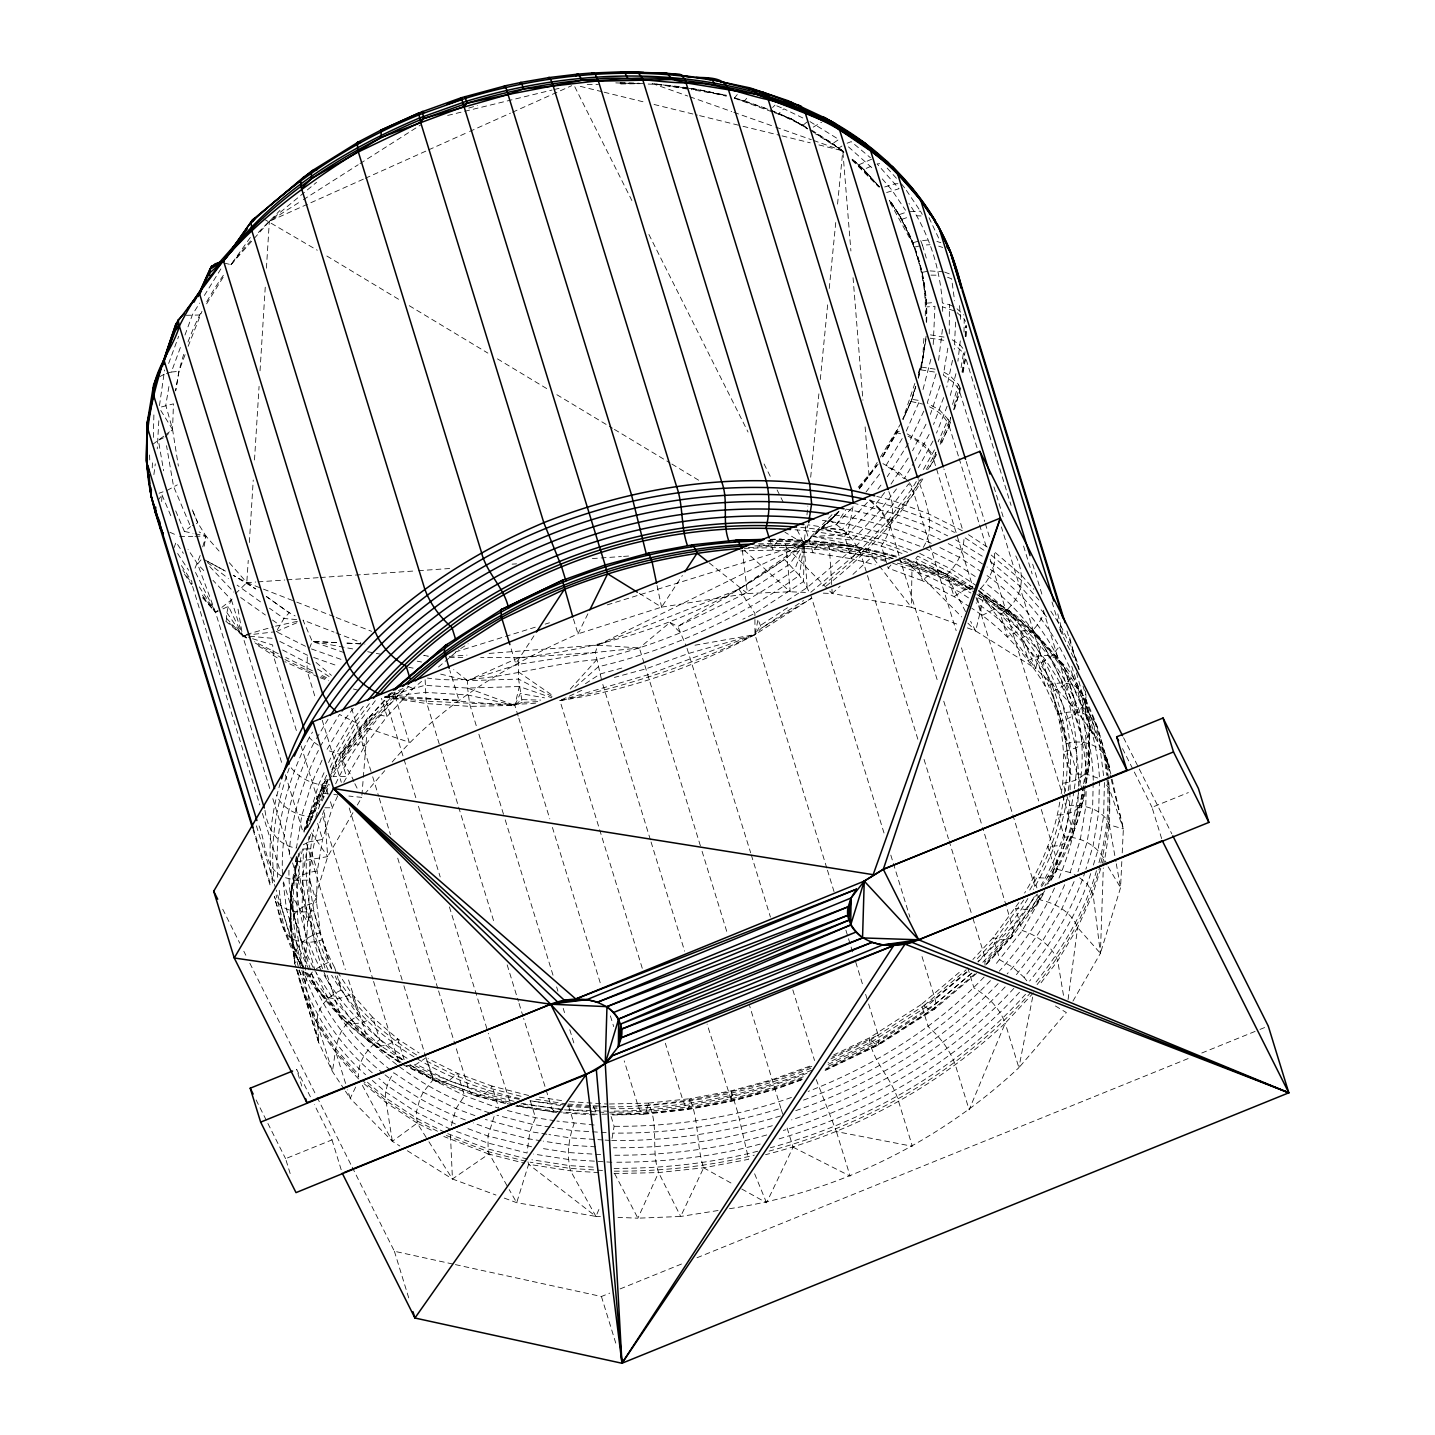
<?xml version="1.0" encoding="UTF-8"?>
<svg xmlns="http://www.w3.org/2000/svg" width="1435" height="1435" viewBox="0 0 1435 1435"><rect width="100%" height="100%" fill="white"/><g stroke="black" fill="none" stroke-linecap="round" stroke-linejoin="round"><path stroke-width="0.75" stroke-dasharray="5 3.75" d="M537.712 701.643L522.143 702.379L518.591 679.096L518.699 657.696C636.907 645.355 755.85 598.431 838.937 511.416M950.58 417.441L949.27 426.41L958.49 456.384M926.4 322.229C928.23 279.09 914.884 235.34 889.61 200.344M935.763 452.312L933.916 460.42L972.787 586.771M805.878 526.035L804.138 543.811L803.582 581.534L809.86 593.103L859.493 551.04L888.175 520.17L911.925 488.779L920.57 474.465M965.522 611.615L947.405 576.511L944.732 573.534L907.691 559.847L911.996 566.915L911.386 607.274L959.082 624.853M926.633 321.996C928.481 278.874 914.83 235.34 889.61 200.398M942.436 329.297L938.257 363.055M942.705 311.395C941.826 273.35 930.293 235.161 909.019 203.501M949.235 333.978L949.396 304.686L942.544 303.018M955.584 322.104L954.275 349.261M960.284 340.884L957.916 361.207M960.625 319.323L959.244 302.085M964.015 332.113L964.212 319.108L955.746 311.413L942.777 306.929M965.253 336.561L965.414 325.709M153.366 437.424L153.922 413.208M158.819 420.742L157.258 448.832M282.408 874.256C280.722 828.3 293.386 783.008 314.193 742.308L309.207 737.572L312.489 732.083M288.937 870.202C288.507 905.413 298.821 940.086 315.036 971.154M289.278 854.865C290.749 818.416 302.301 782.972 318.391 750.451M337.602 796.03L332.292 807.761L322.552 839.421L317.279 871.063C307.054 872.121 295.484 876.48 291.484 886.794L289.924 925.342L294.821 963.244L289.924 925.342L290.695 891.44L296.453 856.91M301.224 968.266C285.798 930.992 289.081 889.574 300.256 851.637M296.238 856.659C293.296 896.301 302.982 936.158 321.584 971.136M331.521 968.069L320.418 932.786L316.561 902.31L317.279 871.063L310.444 848.82L307.018 848.982C303.431 890.346 311.7 932.391 331.521 968.93L334.714 967.692C312.202 925.898 304.059 876.426 313.601 829.825M966.078 336.364L966.311 325.763M1070.062 792.012C1069.577 823.887 1061.183 855.583 1047.676 884.355M1070.115 789.788C1070.223 715.617 1037.846 639.31 977.271 594.485M1078.349 788.371C1078.403 819.134 1070.958 849.789 1059.012 878.023M1078.385 786.236C1080.824 712.352 1037.684 641.84 976.105 602.879M1086.116 791.474L1085.775 806.631L1080.286 839.565L1070.151 872.498L1076.734 875.745M1086.313 782.792C1087.013 707.419 1041.702 636.656 978.311 597.893M1071.784 666.27L1089.56 724.101L1088.788 758.057L1084.501 783.851M1093.201 782.47L1092.609 808.874L1087.048 842.291L1078.026 871.565M1093.255 780.263C1091.963 703.383 1044.429 632.638 979.208 594.09M1099.425 780.855L1098.708 812.049L1093.075 845.897L1085.9 869.179M1103.371 865.771C1115.372 807.905 1111.695 745.734 1082.062 693.374C1074.994 680.531 1057.218 681.374 1045.469 686.54C1027.191 655.382 1002.24 627.902 971.818 608.279M1072.949 1001.11L1100.412 953.342L1103.3 867.96M152.236 467.864L152.594 459.2M344.274 1089.38L332.364 1071.389L318.714 1042.563L304.74 980.966L305.171 972.284M305.26 970.114L307.556 922.292L296.417 857.108M965.737 336.615L966.257 325.799M1121.811 861.592L1120.556 887.673L1100.412 953.342L1077.649 927.62C1071.784 912.445 1055.873 903.332 1040.608 900.014L1039.37 895.96M1122.224 852.892L1123.354 828.982L1111.318 775.887M161.653 501.55L162.029 494.967L158.245 500.08M918.221 377.835L922.579 360.275L923.907 337.996M925.234 315.718C926.813 275.107 912.857 233.69 889.574 200.416M825.609 1070.313L878.812 1044.877L934.526 1009.11L935.997 1003.531L934.956 998.599L921.109 953.611M246.21 638.001L226.802 620.889C225.69 612.404 228.703 603.812 233.403 596.817M235.394 593.767L246.784 582.7L248.255 560.35M249.349 542.502L253.242 480.061M254.497 459.989L259.071 386.374M260.04 370.768L265.457 283.789M266.426 268.184L269.349 221.349L316.525 182.335M425.137 679.777L426.159 701.177L439.989 746.433M852.982 506.627L849.735 524.582L844.695 536.511L851.547 558.753L875.278 564.834M297.745 971.136L303.377 992.769L317.261 1023.012L335.772 1051.245L358.696 1077.147C357.082 1061.864 367.629 1047.98 379.701 1039.765L372.849 1017.523L351.754 993.684L337.153 971.405M361.925 795.169L363.163 779.528M363.342 777.286L367.252 728.155L366.786 719.975L391.898 691.76M962.024 372.06L965.02 351.754M806.972 514.932L807.851 506.053M810.685 477.191L818.99 392.813M820.3 379.504L827.726 304.005M829.251 288.453L835.816 221.851M837.556 204.093L842.811 150.801L814.075 132.163M353.853 781.716C350.893 771.295 336.848 759.815 344.597 748.424L368.472 716.944L375.45 714.128L387.055 716.495L413.083 688.549L421.549 681.374M605.104 1140.09L611.687 1140.502L614.108 1126.296L609.749 1112.143M153.886 474.59L155.285 463.846M1068.088 999.495L1077.649 927.62L1093.004 893.61L1101.721 865.269M307.287 656.961L307.054 670.647L315.628 698.791M985.056 965.307L984.661 956.445L972.804 917.898M918.615 374.661L922.579 360.275L925.701 339.144M296.112 967.28C288.381 950.921 305.529 935.799 320.418 932.786L313.583 910.525C299.556 914.095 280.291 911.566 274.282 896.498C281.744 920.499 287 948.212 303.969 967.477L290.211 937.503L281.188 905.916L278.982 888.408M831.959 514.699L804.138 543.811L799.367 575.417L803.582 581.534L754.9 613.355L742.81 619.238M921.396 367.091L926.31 334.929M918.328 378.266L921.521 367.091L926.149 338.194M930.849 359.252L922.759 390.553M933.216 344.508L934.956 306.265L926.866 306.929M977.002 447.666L958.993 389.692L954.239 382.894L943.315 375.091L947.835 348.203M952.499 360.293L946.795 387.091M955.925 373.674L949.737 397.728M961.091 367.629L963.441 353.01L954.975 344.848M280.345 782.882C270.498 815.152 267.358 849.861 272.614 883.26M291.484 886.794L290.641 930.131M298.408 854.776C290.408 892.48 290.964 932.445 303.144 969.199M302.57 848.964C294.462 886.884 294.588 927.082 306.911 964.069M307.018 827.439L308.794 816.694L318.731 784.461L325.027 770.523M302.839 874.937L309.153 836.21M960.589 387.701L954.257 410.213M963.082 372.652L965.594 357.602L1011.047 505.371M1059.765 802.147C1054.456 834.363 1041.738 865.323 1024.608 893.036M1061.165 793.716C1066.94 759.743 1062.492 724.585 1051.407 692.118L1063.801 685.751L1073.147 676.082C1056.16 632.1 1025.487 593.982 986.993 566.951M1064.142 795.528C1059.425 829.251 1046.868 861.825 1029.236 890.884M1064.483 793.394C1077.757 717.087 1041.451 637.804 979.836 592.368M1066.761 799.259C1061.864 831.08 1049.756 861.753 1033.343 889.359M1068.178 790.667C1080.734 713.428 1043.119 634.055 980.715 588.493L978.168 590.933M1073.9 790.972C1069.541 824.246 1057.631 856.372 1041.075 885.449M1074.277 788.784C1087.048 710.217 1048.77 629.499 985.307 583.148C991.8 574.126 996.661 562.663 993.899 551.417L1020.949 574.682L1033.846 589.265M1078.385 793.663C1073.559 826.237 1061.308 857.628 1044.806 885.987M1079.766 785.34C1092.681 704.262 1052.214 620.781 985.558 574.556M1083.317 785.824L1079.802 806.9L1069.398 840.659L1060.16 845.592L1047.891 846.471L1054.743 868.713L1070.151 872.498M1083.658 783.707C1089.649 747.707 1084.896 710.486 1073.147 676.082M1084.142 786.003C1076.77 821.914 1061.487 855.977 1041.613 886.704M1085.38 785.788C1080.214 820.3 1067.102 853.574 1049.146 883.404M1085.739 783.654L1089.47 763.581L1089.56 724.101M1084.824 791.456C1085.864 806.524 1071.371 815.69 1057.649 814.811L1064.501 837.053C1082.959 836.623 1100.519 847.565 1106.995 864.892M1086.259 782.882L1089.47 763.581L1088.788 758.057L1043.335 610.306M159.464 405.621L164.577 369.979M168.917 386.553L165.778 405.226L172.559 429.46L178.388 466.106M185.079 354.66L178.927 371.342L175.644 390.858L178.998 371.342A385.244 277.116 -17.1 0 1 184.326 352.49M204.183 546.269L205.905 536.098L197.743 522.77L191.913 508.977L197.743 522.77L192.362 525.658M986.204 964.625L1011.029 937.97L1013.81 931.172L982.634 827.547M1032.644 997.092L1018.886 1067.694C939.297 1142.188 837 1192.718 729.106 1208.754M962.634 372.149L965.163 359.683M826.775 868.014L754.971 634.593L758.021 619.669M1110.833 773.77C1098.905 731.079 1067.138 698.289 1035.765 668.638L1041.487 641.427C1027.281 618.629 999.872 606.126 978.778 590.556L981.63 593.642L1012.428 613.929L1039.442 637.158M1086.062 696.657C1084.537 709.948 1071.802 718.325 1059.783 721.446L1066.618 743.689C1084.573 737.985 1107.246 746.989 1109.399 767.402L1096.824 725.841C1091.228 710.863 1071.317 709.751 1058.259 714.361L1045.469 686.54L1038.635 664.279L1050.581 656.925L1059.532 646.414M305.637 972.464C314.498 994.186 330.283 1005.738 351.754 993.684L358.606 1015.926C334.875 1026.007 336.256 1050.653 332.364 1071.389L317.799 1025.379C314.122 1009.576 328.256 995.8 341.566 989.935L337.207 975.782M943.979 372.185L950.024 375.755L958.419 384.347L952.553 404.401M958.419 384.347L959.674 386.715L953.163 408.903M1041.29 809.483L1057.111 860.874C1060.357 869.825 1051.963 876.265 1048.59 883.601M518.161 716.083L514.86 705.374L519.291 686.522L551.793 697.769M978.526 591.041L1009.415 610.754L1012.428 613.929L1035.765 668.638L975.674 630.969L983.567 597.821L981.63 593.642M915.781 386.697L911.942 399.325L903.063 419.307L911.117 401.513L915.225 386.984M200.182 555.453L194.299 570.018M202.73 546.861L205.905 536.098L199.088 531.883M914.848 383.414L902.884 419.199L911.835 399.325L915.656 386.428M940.158 385.477L930.382 414.41M943.62 397.603L933.575 424.455M947.154 406.213L936.535 433.065M352.956 812.676L327.7 856.605L307.556 922.292L290.875 893.844L298.462 853.394M289.206 768.138C276.471 804.389 269.17 843.493 274.426 881.861M303.736 831.278L307.682 818.47L325.01 781.088L307.682 818.47L303.879 832.856M305.332 829.376L309.888 814.56L316.83 809.842M305.942 829.125L322.552 791.08L328.077 781.86M309.709 823.887L313.565 811.349L327.61 780.245M315.7 817.161L328.113 779.635M303.269 844.784L308.328 842.022L311.503 831.726M324.22 809.806C301.691 869.054 303.233 937.862 334.301 993.827C368.042 1053.577 428.455 1093.613 492.851 1113.973M950.508 422.356L940.23 446.411M1085.255 871.296C1072.465 910.418 1049.792 945.539 1024.07 977.378L1028.339 982.76M1090.726 873.592C1078.241 913.18 1055.586 948.858 1029.666 981.002M1093.362 865.036L1097.972 850.094L1103.641 815.941L1104.412 782.218L1109.219 788.568L1123.354 828.982L1109.327 824.802C1103.389 809.609 1084.681 804.407 1069.757 805.412L1066.026 793.268M1096.466 870.722C1084.555 912.678 1061.362 950.616 1034.151 984.374M1098.959 862.632C1106.654 835.152 1109.829 805.932 1106.833 777.501M1100.232 865C1088.519 909.234 1065.38 949.755 1036.662 985.128M1100.86 862.973C1108.017 835.296 1111.408 806.022 1107.82 777.537M1102.349 863.242L1103.605 859.206M601.373 679.15L595.381 652.441L597.749 645.104L804.138 543.811L838.865 511.344L830.237 520.726C843.87 528.798 855.924 540.923 861.466 555.991L918.131 740.155M918.364 372.903L922.579 360.275M940.266 442.231L950.688 417.746M953.522 409.836L959.871 391.988L959.674 386.715M797.125 529.838L804.138 543.811L794.775 569.677C735.222 611.776 667.921 643.006 596.817 659.616C540.152 664.118 484.635 686.181 427.469 678.073M168.648 363.45L178.675 336.238M166.442 373.441L171.357 372.024L181.187 345.315M184.971 335.055L192.523 314.498L199.626 303.09M188.146 346.301L201.976 311.287M173.958 547.901L176.075 542.215L183.357 553.336M920.875 369.853L936.553 372.365L927.261 403.02L939.781 410.213L948.033 419.307L938.131 441.819M990.598 561.623L1021.003 587.041L1043.711 612.727C1040.231 623.812 1031.693 632.799 1021.594 638.288L1028.447 660.548C1056.591 643.902 1070.169 671.149 1082.062 693.374L1109.399 767.402M309.458 648.243L312.256 641.391L303 620.117L333.978 632.082M1033.469 992.805L1005.2 1023.191L969.145 1109.811L955.477 1065.326C950.149 1050.33 940.176 1037.11 928.23 1026.707L921.378 1004.446L962.042 969.988M504.277 1198.099L516.708 1202.691L595.956 1216.432L599.399 1208.27M494.106 1116.502L488.008 1136.054L488.133 1151.641L508.116 1187.732M906.22 431.11L919.727 400.598L911.942 399.325M923.817 411.092L909.413 441.693M925.988 424.204L912.606 450.751M929.145 434.374L914.938 460.868M932.947 441.083L918.382 467.684M934.526 449.873L921.683 472.581M923.243 547.435C936.499 525.874 925.736 501.066 918.203 479.667M309.207 737.572C287.036 781.214 273.403 830.452 277.888 879.655M322.05 760.191L311.987 782.47L301.888 815.259L296.435 848.031C277.296 845.735 267.018 827.869 264.955 810.147M328.615 762.559L333.117 752.604L351.772 721.5L365.136 703.885M326.624 775.259L322.175 785.124L312.328 817.053C298.085 815.815 282.175 809.161 276.596 795.026M330.194 767.366L336.436 753.536L354.929 722.738L370.804 701.769M331.628 771.815L339.575 754.218L357.907 723.67L376.275 699.437M328.615 784.12L323.09 793.34L307.736 827.349L307 822.757L322.319 788.802L327.844 779.6M322.14 800.945L329.494 784.658M335.664 783.815C352.436 748.37 376.957 717.052 404.383 689.213M343.772 782.326L364.759 745.931L387.055 716.495L381.459 698.289M936.624 454.411L928.373 469.64M1043.263 894.131L1022.294 930.544L994.204 966.185M1054.51 888.014C1041.021 918.543 1021.63 946.436 999.316 971.154M1064.626 884.713C1050.904 917.485 1030.689 947.405 1007.155 973.917M1074.097 881.574L1061.81 908.803L1042.456 941.055L1015.837 975.423M609.427 1103.999L648.243 1103.12C659.472 1124.986 650.701 1149.794 658.593 1172.574L637.893 1218.189L618.037 1217.364M415.827 797.716L384.867 697.069L426.805 703.598L470.303 706.379L514.86 705.374L520.277 693.5L544.511 697.841M612.709 1114.995L643.293 1114.313L646.27 1111.39L648.243 1103.12L689.697 1098.726C699.419 1120.663 696.101 1145.238 703.652 1167.803L680.674 1216.467L637.893 1218.189L613.373 1171.157C660.782 1171.462 708.244 1166.494 754.29 1155.139M741.769 1189.005L766.541 1202.799L793.107 1147.175L786.398 1125.722M355.647 1087.084L350.23 1098.385L392.347 1141.327L399.863 1146.027M587.884 613.839L578 633.857C508.851 664.333 441.245 704.029 391.952 762.326M305.547 646.288L276.238 631.633L283.969 618.503L289.224 612.763L295.126 615.92M926.292 469.406L935.997 452.348M940.086 444.366L949.27 426.41C945.898 416.796 937.037 410.195 928.068 406.105M882.668 456.796L897.844 431.2L903.44 432.652M882.543 456.438L898.902 427.164M357.351 805.035L361.746 797.394L348.866 796.048M882.525 456.814L897.718 431.182M642.27 968.284L559.919 700.585C628.333 690.45 694.092 667.185 754.971 634.593L760.478 625.391L789.752 606.252M902.202 438.554L885.736 465.98L892.642 469.622L904.193 478.698L913.826 462.734M908.283 443.612L887.296 476.707M908.229 458.088L891.027 484.043M822.524 585.91L860.623 553.623L888.893 523.255L913.126 491.272L920.66 478.824M316.489 738.469L327.987 719.312M320.148 746.577L339.431 714.433L357.907 723.67L364.759 745.931C347.144 738.29 337.53 756.424 331.718 770.057M326.229 779.205L322.929 784.694L323.413 797.699M329.637 776.389L347.844 746.039L371.414 714.935M329.189 780.012L342.463 757.895L375.45 714.128M333.046 776.748L352.239 744.747M922.849 478.859C898.113 521.138 863.386 556.78 825.017 586.897M1018.886 902.579L993.146 937.719L972.912 959.459M1023.801 899.942L995.854 938.705L975.441 960.643M1027.855 898.507L1021.272 909.485L998.563 939.441L977.97 961.576M1034.366 896.606L1026.563 909.629L1003.46 940.104L982.509 962.634M1039.137 895.44L1031.209 908.678L1007.729 939.638L986.455 962.508M1041.308 893.754L1013.81 931.172L985.594 961.486M1046.832 884.552L1057.864 866.148M1063.478 995.316L1057.721 960.822C1051.963 945.683 1037.236 935.441 1022.294 930.544L1015.442 908.301L1026.563 909.629L1031.209 908.678L1034.796 906.579L1042.85 893.18M1044.77 890.722L1034.796 906.579M1077.649 927.62L1057.721 960.822L1038.868 985.701M858.991 487.703L869.054 475.882L879.332 458.949M880.48 457.065L901.036 423.181M204.362 295.466L222.12 266.928M206.622 303.825L224.021 275.861M929.145 542.878L913.987 493.622L908.678 483.792L884.606 515.56L856.516 545.731L813.179 536.475L838.865 511.344L821.86 528.672L836.39 524.564L845.789 509.622M533.963 635.831L515.757 663.688L510.519 646.719M573.444 619.041L578 633.857L661.571 607.149L682.378 575.507M898.974 555.578L889.359 522.699L913.987 493.622L913.898 490.142L921.396 479.003M927.656 469.711L933.916 460.42C929.719 448.922 919.01 440.958 908.086 436.312M1069.398 840.659C1076.627 826.183 1082.672 808.497 1083.066 792.461L1001.379 526.914M312.328 972.033L306.139 979.657L303.18 990.24L317.045 1020.428L335.539 1048.626L358.427 1074.492M787.133 600.655L807.152 587.579L856.516 545.731L804.138 543.811L789.681 564.17L743.204 594.538L677.822 626.413L669.93 622.485L639.346 648.01L595.381 652.441L518.699 657.696L480.671 657.517M224.488 263.107L230.963 264.668L251.053 236.47M858.238 487.2L876.713 465.693M859.332 488.743L876.606 465.819M859.152 488.994L878.668 463.361M866.023 492.044L883.117 469.442M877.915 489.102L881.933 483.792M884.606 492.528L875.153 504.941L847.672 534.466L813.179 536.475L852.516 540.062L880.337 510.178L897.7 487.29M353.297 708.28L345.602 718.433L326.606 750.057L339.575 754.218L346.427 776.461L333.171 776.514M342.714 751.743L366.786 719.975L392.795 691.975M342.212 755.671L366.409 723.742L395.002 693.123M343.001 760.137L367.252 728.155L395.54 697.787L408.796 686.54M200.99 559.865L197.617 564.045L215.519 612.332L270.21 790.075M768.012 109.293L734.523 97.993L737.285 94.549M970.042 607.113L954.06 596.601L922.526 580.816L915.673 558.556L917.7 556.134L949.522 572.063L972.804 587.399M944.732 573.534C936.912 568.296 927.799 574.951 922.526 580.816L888.211 568.152L891.099 564.78M980.715 588.493L985.307 583.148M734.576 97.903L744.55 100.863L748.819 95.876M364.633 794.057L384.759 770.667M230.963 264.668L269.349 221.349L301.476 200.882M570.251 689.123L596.817 659.616M366.696 725.913L394.948 695.544L403.235 688.531M830.237 520.726L839.044 511.237M836.39 524.564L854.112 505.533M986.527 963.71L1013.074 935.207M984.087 977.056C935.333 1028.106 873.771 1065.954 808.192 1091.425M990.455 980.679C938.723 1034.617 873.215 1074.582 803.241 1100.197M998.132 983.603C942.705 1042.115 871.422 1084.483 795.51 1110.744M1005.146 986.903C947.172 1048.895 871.673 1092.896 791.6 1119.892M1013.828 988.392C953.145 1054.994 872.606 1101.201 787.528 1129.291L783.366 1130.421M1019.46 992.285C954.939 1063.156 868.659 1112.717 777.035 1139.48M1025.505 994.312C958.221 1069.236 867.188 1121.381 770.38 1147.767M1031.137 992.051C962.598 1070.008 869 1124.358 769.088 1151.103M270.856 219.788L279.969 210.425M165.043 437.137L172.559 429.46L173.456 403.863L160.774 407.11M581.857 690.271L559.919 700.585C627.239 685.984 692.89 664.692 754.971 634.593L761.483 628.064L803.6 600.53M772.586 107.517L774.99 105.132M802.829 117.975L783.869 108.809L778.864 113.526L806.721 127.249M823.313 593.157L832.139 593.516L840.139 586.162M852.946 574.377L872.139 556.69L886.812 560.457M574.969 687.347L598.377 666.737C670.558 649.876 738.899 618.162 799.367 575.417L784.55 559.542L738.989 589.247L677.822 626.413L685.715 644.997M392.401 692.262L384.867 697.069L426.159 701.177L514.86 705.374L521.479 699.598L540.69 700.101M372.275 1080.447L385.71 1091.981L416.347 1112.179L450.393 1129.219L456.043 1108.627L464.509 1095.658L457.675 1073.416L448.904 1080.627L440.097 1082.636L406.482 1065.81L416.24 1064.286L426.123 1057.631L432.975 1079.873L464.509 1095.658L498.824 1108.322L491.99 1086.08L457.675 1073.416L428.096 1058.617M438.482 667.006L458.805 649.768M833.574 1055.012L869.144 1038.007L921.378 1004.446L923.458 1006.025L966.185 969.809M966.437 971.908L934.956 998.599L870.74 1039.873L830.865 1058.94M978.042 962.06L1012.949 926.059L1037.182 894.077L1037.092 903.512L1011.029 937.97L1003.46 940.104L993.146 937.719L999.98 959.979L1013.164 967.459L1024.07 977.378M967.082 972.141L925.503 1007.388L872.319 1041.541L828.049 1062.707M971.441 973.361L929.145 1009.218L875.045 1043.962L827.564 1066.653M971.926 973.073L935.997 1003.531L879.35 1039.909L827.242 1064.824M974.867 973.935L932.248 1009.827L877.287 1045.128L825.035 1070.115M976.553 973.468L934.526 1009.11L929.145 1009.218L923.458 1006.025M967.746 967.692L973.97 987.926C987.603 995.998 999.657 1008.123 1005.2 1023.191C937.97 1086.116 854.829 1131.874 765.59 1154.673M803.026 125.204L808.533 120.737L838.811 139.464L832.695 143.554L810.416 129.311M202.622 597.767L215.519 612.332L220.29 608.601M221.887 607.364L231.412 599.884L212.99 580.332M175.716 510.932L184.38 531.416L190.568 526.627M813.25 127.123L821.663 122.172M163.698 436.204L153.222 444.025M165.473 434.859L172.559 429.46L159.106 407.737M362.355 1085.344L392.347 1141.327L417.172 1123.139L434.303 1131.713M229.313 562.699L246.856 582.646L255.627 588.96L233.241 575.292L246.784 582.7L255.771 582.018M489.138 653.409L597.749 645.104L738.989 589.247L804.138 543.811L784.963 532.242M407.361 1150.744L452.438 1178.996L488.743 1154.063L524.403 1163.193M585.462 683.67L600.063 674.002L622.969 667.759M316.418 968.607L328.776 962.114L321.942 939.853C313.404 942.723 303.951 943.226 295.377 940.23C278.641 933.88 280.722 911.996 274.157 898.4M460.671 648.584L468.151 643.777M559.919 700.585L647.777 674.809L754.971 634.593L811.744 598.126L810.936 595.74M935.799 1007.065L879.529 1043.191L825.771 1068.896M841.932 146.029L838.811 148.02L832.695 143.554M303.359 199.662L358.176 164.756M360.059 163.554L420.527 125.024M517.21 1105.775L556.923 1112.573L515.775 1106.152L522.43 1103.479L562.376 1109.703M167.034 490.429L177.312 484.869M159.751 376.67L164.81 373.925M852.211 159.518L858.74 164.828L872.014 159.034M852.085 159.231L879.494 187.016L863.709 169.438L852.157 159.177L863.709 169.438L875.44 164.397M831.959 1057.147L878.166 1035.065L868.283 1002.939M403.038 688.459L384.867 697.069C436.222 695.204 487.434 708.316 538.466 702.863M163.375 437.908L158.37 440.24L163.644 470.788M203.088 597.355L215.519 612.332L221.098 609.749M222.945 608.888L228.506 606.305L242.569 635.597L282.103 764.084M363.324 179.178L269.349 221.349A385.244 277.116 -17.1 0 0 256.686 234.264M365.369 178.263L426.661 150.765M428.706 149.832L467.523 132.415M469.568 131.5L510.43 113.168M512.474 112.253L571.722 85.669M518.699 657.696L467.523 680.638L439.325 673.786M884.66 186.98L895.171 183.788L901.288 183.626L905.216 188.631M276.238 631.633L296.83 622.772M886.615 192.523L899.045 188.702L877.09 163.895L881 163.59M519.291 686.522L467.595 688.065L424.778 685.338L384.867 697.069L424.921 692.316L468.115 695.06L514.86 705.374L522.143 702.379M290.157 1173.543L285.583 1158.691L332.005 1139.874L314.319 1104.627M1161.632 838.596L1152.018 807.313L1188.341 792.586M455.415 1264.612L601.426 1296.505L609.731 1293.132M620.117 1288.917L682.45 1263.643M696.98 1257.76L1189.328 1058.079M1201.795 1053.021L1257.885 1030.276M1259.966 1029.433L1268.271 1026.061M847.116 143.231L851.206 141.634L870.417 157.707M809.753 1066.151L771.994 1079.748L731.115 1090.887L689.697 1098.726L689.213 1106.833L687.491 1109.614L643.293 1114.313L639.831 1110.511L638.055 1105.847L624.225 1060.86M811.762 1066.331C756.281 1088.268 697.536 1101.452 638.055 1105.847M810.918 1068.25C742.021 1095.963 667.634 1108.233 593.516 1106.851L592.189 1102.564M811.941 1070.169C747.832 1095.497 679.06 1109.327 610.054 1108.699M806.936 1073.308C744.532 1097.309 677.858 1110.869 610.951 1111.174M803.313 1076.788C741.967 1100.304 676.244 1112.484 610.539 1112.197M801.465 1078.582C740.675 1101.488 675.724 1113.829 610.736 1114.026M802.326 1079.246C741.877 1102.17 677.23 1114.367 612.548 1114.367M801.537 1079.909L775.241 1089.38L731.653 1101.273L687.491 1109.614L683.114 1101.058L665.338 1043.227M791.42 1097.452C734.648 1117.524 674.271 1126.78 614.108 1126.296M159.07 493.227L163.052 491.828M889.431 200.774L899.081 214.676L906.705 212.039M901.862 219.286L907.53 217.403M455.29 652.01L536.618 626.772M545.174 624.117L549.462 622.79M607.238 604.87L804.138 543.811L807.152 587.579M468.815 108.073L477.389 105.526M308.328 842.022L322.552 839.421L317.565 823.242M225.672 621.068L242.569 635.597L273.368 626.79M275.43 626.198L298.731 621.014M739.025 589.283L754.9 613.355L754.971 634.593L688.926 653.356L645.911 668.836L614.395 677.428M611.687 1140.502C669.732 1141.238 727.635 1132.305 783.079 1115.21L780.855 1108.268C726.433 1125.04 669.607 1133.793 612.619 1133.076M772.335 1125.704C720.872 1141.076 667.096 1148.144 613.427 1147.785M766.703 1134.959C717.016 1149.327 665.176 1155.444 613.516 1155.229M760.227 1144.072C712.693 1157.023 663.275 1162.404 614.054 1162.224M757.716 1151.229C710.486 1163.57 661.535 1168.61 612.763 1168.377M912.929 242.659L918.777 241.152M914.633 247.125L920.517 245.69M447.666 115.446L552.027 90.046M554.197 89.526L560.726 87.93M974.957 588.691L965.396 589.372L954.06 596.601L947.226 574.341L915.673 558.556M306.534 972.751C323.593 1002.025 347.934 1027.586 376.203 1045.864C384.024 1047.03 391.647 1043.586 397.746 1038.922L419.038 1052.949M614.036 1173.597L658.593 1172.574L703.652 1167.803L748.675 1159.301L737.967 1113.147L731.115 1090.887L731.653 1101.273L707.06 1024.016M694.988 645.212L754.971 634.593M922.113 272.309L928.104 271.269M297.135 861.771L327.7 856.605L324.364 810.793M639.257 593.355L661.571 607.149L747.438 593.498L790.219 591.776L807.869 592.511M718.092 1210.512L680.674 1216.467L658.593 1172.574M910.364 211.465L920.409 211.178L922.292 214.443M595.381 652.441L518.25 664.387L467.523 680.638L453.711 669.661M186.371 315.305L199.662 315M226.515 618.234L242.569 635.597L274.139 631.884M926.633 303.18L934.723 302.444M171.357 372.024L178.927 371.342M922.615 240.506L928.284 240.058M449.245 656.459L466.985 655.113M258.013 581.875L284.758 580.009M286.982 579.848L318.193 577.677M320.418 577.516L416.276 570.843M418.5 570.682L451.935 568.35M512.116 564.152L516.582 563.847M592.368 558.556L621.355 556.547M623.579 556.385L630.27 555.919M748.406 547.686L804.138 543.811M920.732 240.649L922.472 245.206L930.077 244.703M285.547 877.718L295.7 880.39L309.727 880.068L316.561 902.31C305.996 904.301 294.659 909.808 290.713 920.517C294.014 979.226 321.584 1035.747 365.566 1074.671M770.254 539.291C812.748 538.896 855.386 544.421 896.265 556.152M770.398 539.434L781.214 539.04L785.95 545.21L790.219 591.776L743.796 549.874M767.797 540.816C811.421 539.901 855.278 545.282 897.288 557.193M768.407 541.264C810.362 541.121 852.336 546.968 892.642 558.681M758.415 543.883C803.779 542.125 849.61 546.43 893.431 558.484M759.402 545.085C802.201 544.044 845.179 549.677 886.31 561.498M754.774 545.928C800.927 543.973 847.654 547.775 892.319 559.901M744.37 548.331L786.685 547.381L830.201 550.161L872.139 556.69L911.386 607.274L832.139 593.516L786.685 547.381M740.586 550.914L772.945 550.179L812.963 552.744L851.547 558.753L858.722 550L865.305 548.206L868.121 549.713L872.139 556.69M608.727 1111.21L565.013 1109.578M601.911 1114.224L608.53 1114.08M179.626 536.582L192.774 536.349M194.963 536.313L205.905 536.098L219.071 551.058M587.202 84.539L598.395 84.342M620.781 83.983L645.409 83.571M930.472 334.875L947.477 337.656M324.848 807.779L332.292 807.761L329.817 799.672M930.113 270.91L942.921 271.789M930.185 338.194L945.45 340.543M449.352 657.374L462.77 657.427M620.279 82.835L639.867 83.409M931.01 275.143L938.777 275.215M620.046 82.961L639.292 83.248M307.018 848.982L303.431 848.91L302.103 907.458L306.103 939.154L314.821 969.665M615.776 82.889L639.562 83.732M648.207 84.055C674.593 84.97 700.836 89.293 726.361 95.93M394.643 693.41L395.54 697.787L458.967 700.154L449.819 670.468M527.972 1161.848L528.6 1164.269L595.956 1216.432L600.368 1216.629M360.544 643.813L345.189 643.041L364.903 644.1M916.768 215.752L921.073 215.968M800.784 527.398C837.233 530.896 873.502 538.627 907.512 552.367M795.008 529.784C832.067 532.6 868.964 540.385 903.566 554.089M569.462 1101.632L607.256 1104.053M568.242 1104.071L606.503 1106.511M565.229 1105.04L530.143 1100.968M567.399 1105.183L591.328 1106.708M567.058 1106.331L590.646 1107.838M592.798 1107.981L597.086 1108.251M562.843 1109.434L521.156 1103.946M564.565 1109.847L603.83 1112.358M563.327 1112.968L597.462 1115.156M594.09 1125.022L556.923 1121.058M606.18 1132.663L571.758 1130.475L552.044 1127.39M602.915 1139.946L570.036 1137.847L548.905 1134.547M595.686 1146.852L568.977 1145.148L543.237 1141.13M600.619 1154.601L568.511 1152.538L540.277 1148.144M611.848 1162.278L568.637 1159.516L533.569 1154.045M593.229 1167.139L569.336 1165.597L531.883 1159.767M602.503 1170.458L569.892 1168.377L530.179 1162.189M598.808 1172.61L570.538 1170.817L528.6 1164.269L516.708 1202.691L509.192 1189.597M597.749 645.104L639.346 648.01L643.795 662.073M921.521 367.091L937.216 369.495M296.65 619.579L283.969 618.503L269.529 608.261M226.874 612.566L242.569 635.597L273.888 638.449M323.09 793.34L331.682 794.237M333.835 794.47L338.122 794.918M656.853 84.36L696.603 89.418L726.146 95.23L691.311 89.688M654.252 83.732L696.603 89.418L726.092 96.091M846.255 509.156C878.597 515.488 910.777 524.779 940.302 539.632M834.47 514.86C868.121 519.757 901.144 529.676 932.104 543.668M822.399 520.331L849.735 524.582L887.709 534.322L921.144 546.663M539.363 1097.147L562.95 1100.824M535.847 1099.21L566.125 1103.928M529.999 1100.753L560.547 1105.506M519.111 1099.246C481.963 1092.824 445.298 1081.577 411.863 1064.017M519.057 1105.596L557.515 1111.587M554.789 1120.735L535.506 1117.721L507.452 1110.529M549.856 1127.049L532.349 1124.322L496.976 1115.264M546.789 1134.224L529.892 1131.587L485.443 1119.479M541.085 1140.789L528.224 1138.78L489.478 1128.861L473.371 1122.905M531.578 1146.78L488.008 1136.054L465.586 1127.784M656.495 84.145L689.141 89.347M911.117 401.513L922.651 404.06M352.705 648.907L312.256 641.391L345.709 653.194M367.701 651.723L380.616 654.199M417.244 661.194L421.567 662.019M408.742 667.275L413.136 668.118M816.192 1079.551L836.408 1131.587L912.355 1146.278L898.705 1101.811C892.373 1078.636 872.534 1062.151 869.144 1038.007L875.045 1043.962L878.812 1044.877L878.166 1035.065M184.38 531.416L192.99 533.3M195.142 533.766L205.905 536.098M352.239 1167.265L394.392 1251.266L453.227 1264.127M847.672 534.466L821.86 528.672L842.363 529.336L869.431 500.241L880.337 510.178L889.754 525.605M580.278 86.351L601.965 91.679M604.135 92.217L645.373 102.333M654.037 104.468L697.446 115.123M699.598 115.643L740.837 125.76M743.007 126.298L779.887 135.356M782.057 135.894L810.255 142.818M818.937 144.935L842.811 150.801L850.901 250.999M876.767 496.402L891.458 500.169L928.75 513.927L963.029 531.093L943.925 468.976M869.592 500.402L892.606 506.304L929.826 520.044L954.526 532.403M853.197 503.093L892.696 513.21L929.647 526.86L947.638 535.847M896.516 557.121L862.094 548.296L821.34 541.946L779.044 539.255L774.828 544.744L772.945 550.179L769.824 540.062M903.907 561.157L947.405 576.511L972.123 588.888M900.714 562.054L948.463 578.502L971.316 589.928M897.305 563.148L911.996 566.915L949.288 580.673L970.239 591.166M353.405 688.997L361.799 691.15M528.654 1095.479L491.99 1086.08C487.326 1095.587 471.2 1101.183 468.205 1087.317L455.684 1046.635M521.031 1096.286L490.196 1088.376L455.577 1075.604L423.755 1059.676M519.398 1098.475C483.111 1090.331 447.594 1077.452 415.827 1057.972M513.981 1101.309L484.438 1093.739L448.904 1080.627L416.24 1064.286M510.16 1102.224L470.393 1092.035L433.191 1078.295L408.491 1065.936M514.77 1104.502L480.492 1095.712L444.384 1082.385L411.199 1065.792M473.335 1094.977L510.752 1104.555M505.497 1103.515L476.689 1096.143L436.383 1081.326L402.41 1064.34L368.203 1040.913L341.207 1017.702L326.857 974.257M527.47 1159.085L487.685 1148.879L446.662 1133.237M525.874 1161.31L488.133 1151.641L445.137 1135.013M897.001 432.814L900.732 433.8M231.412 599.884L242.569 635.597L250.605 638.109M252.614 638.736L272.668 644.997L273.439 655.938L296.489 730.881M936.894 241.421L940.84 242.694M938.705 246.138L942.669 247.448M367.252 728.155L409.226 742.272L395.54 697.787M440.097 1082.636L433.191 1078.295L426.303 1058.564M744.55 100.863L768.209 109.221M652.136 83.445L687.76 96.037M689.84 96.773L731.76 111.571M733.841 112.325L773.662 126.37M775.761 127.123L811.367 139.697M813.466 140.433L842.811 150.801L814.954 133.545M311.485 648.961L341.943 659.705M313.691 657.463L338.373 666.163M734.487 98.244L772.03 111.804M774.129 112.576L790.811 118.603L806.649 127.572M882.92 463.613L899.476 472.743L908.319 481.389M552.044 696.495L518.591 679.096L467.523 680.638L467.595 688.065L514.86 705.374M911.476 550.358L884.767 540.493L847.421 530.932L808.138 524.797L806.129 530.484L812.963 552.744L815.708 547.345L821.34 541.946L826.47 543.219L829.43 547.991L831.852 587.023M904.516 558.269L941.216 571.812L972.966 587.704M900.821 558.233L937.073 571.614L970.383 588.278M896.875 559.776L932.571 572.96L970.939 593.014M892.552 563.094L927.602 576.027L959.8 592.135L968.858 598.108M967.369 627.902L975.674 630.969L970.598 621.283M318.068 676.907L284.865 661.643M320.148 677.679L328.436 680.728M474.931 1115.605L456.043 1108.627L423.217 1092.214L393.692 1072.752C387.988 1081.434 383.522 1092.34 386.302 1102.815L392.347 1141.327M465.317 1119.946C436.437 1109.291 409.136 1093.865 385.01 1074.815M455.397 1124.018L417.585 1105.632L387.217 1085.631L378.894 1078.474M456.563 1131.497L487.434 1142.888L527.004 1153.022L529.892 1131.587L535.506 1117.721L530.519 1101.542M488.743 1154.063L443.828 1136.484M428.921 1141.758L452.438 1178.996L495.972 1195.05M944.607 272.076L950.67 274.39M336.041 632.871L360.813 642.432M947.584 277.26L951.62 278.82L954.598 300.812M246.856 582.646L261.421 588.332M263.502 589.139L294.677 601.319M296.758 602.126L334.194 616.727M336.274 617.552L371.629 631.346M776.765 105.867L783.869 108.809M771.922 110.638L790.811 118.603L807.905 128.845M907.135 433.89L924.696 444.294L933.952 456.33M313.045 673.194L284.273 659.239M321.045 676.62L329.028 680.029M263.592 218.838L317.261 250.228M407.325 686.038L413.083 688.549M949.396 304.686L955.495 307.413L963.961 315.036M169.904 532.259L177.689 535.721M770.111 109.993L802.954 125.276M312.417 670.755L285.816 657.481M321.996 675.49L329.673 679.275M955.62 539.847L983.405 556.888M948.212 543.596L962.06 550.52L985.217 565.767M939.907 547.56L959.423 557.336L983.692 573.318M925.162 548.403L955.907 563.776L976.123 577.103M919.692 553.39L951.818 569.462L977.109 586.126M978.939 593.731L1013.576 615.974L1040.626 639.221L1063.55 665.123L1095.748 738.577L1082.923 695.598L1059.048 659.58M977.863 594.969L1014.419 618.162L1041.487 641.427L1064.411 667.347L1077.882 711.581L1041.487 641.427M279.825 641.427L307.52 655.275M282.641 650.001L310.265 664.351M278.229 653.678L254.569 641.696M282.39 658.306L253.941 642.324M277.242 657.84L255.286 643.974M373.566 981.45L396.634 1056.393L404.257 1060.214M444.76 1132.287L416.24 1118.026L385.423 1097.721L366.858 1081.757M437.514 1131.21L416.581 1120.735L385.728 1100.412L362.068 1080.053M239.555 617.983L242.569 635.597L246.569 637.624M793.107 1147.175L850.112 1176.09L836.408 1131.587M952.23 339.772L960.23 345.189L963.746 349.44M204.057 559.524L225.456 571.076M207.931 561.623L225.421 571.112M703.652 1167.803L734.146 1184.772M242.569 635.597L246.372 637.84M809.806 129.975L832.605 143.626L842.399 151.572M1055.407 1005.971L1066.366 1012.572L1018.886 1067.694L1005.2 1023.191M326.839 256.022L399.683 299.933M409.262 305.709L487.864 353.1M497.443 358.876L547.273 388.921M556.87 394.715L612.458 428.222M614.377 429.388L669.966 462.895M671.867 464.061L698.701 480.241M790.811 118.603L807.528 128.953M282.354 876.48C262.856 866.579 266.462 839.654 257.582 822.703M317.583 669.087L332.202 678.558M968.481 534.681L990.258 549.031M983.944 550.269L964.015 537.156C964.015 551.183 957.217 564.69 947.226 574.341L975.603 593.05L982.455 615.292L994.939 608.835L1005.325 608.691C1058.976 648.692 1096.232 711.132 1099.479 778.631L1086.51 774.129L1070.474 774.165L1063.622 751.922L1076.465 747.689L1081.9 744.155L1088.986 735.097L1090.241 729.697L1085.38 690.97M991.172 555.04L1021.792 580.637L1038.94 600.027M416.598 1054.958C384.383 1035.37 355.844 1008.931 336.436 976.428M414.015 1056.77C380.652 1036.59 351.503 1008.948 331.628 975.244M407.056 1058.241C373.154 1037.631 344.041 1009.002 323.933 974.724M409.908 1064.68L432.975 1079.873L423.217 1092.214L419.917 1098.815L416.347 1112.179L417.172 1123.139L427.738 1139.892M401.872 1059.64L365.781 1036.07L338.714 1012.805L315.79 986.885L283.502 881.951M401.136 1062.295C363.988 1040.142 331.933 1009.307 310.229 971.746M398.822 1061.972L368.203 1040.913L347.988 978.24M417.172 1123.139L386.302 1102.815L360.938 1081.003M1079.694 877.754L1087.443 884.265L1093.004 893.61L1100.412 953.342M518.232 671.777L552.672 695.58M266.246 596.476L289.224 612.763L266.282 596.44M260.506 601.875L237.134 585.139M240.685 597.516L265.403 615.023M272.471 620.028L279.538 625.032M314.193 742.308L318.66 745.5M207.357 562.466L228.38 578.466M709.231 562.897L747.438 593.498L742.397 550.538M869.879 499.721L880.785 509.64L889.359 522.699M848.462 146.872L873.431 169.151M316.041 662.45L331.377 675.365M381.333 1046.097L355.145 1023.585L332.956 998.509L316.22 972.984M390.446 1069.972C357.476 1044.411 330.857 1010.599 315.7 971.603M383.36 1073.398C350.499 1047.747 324.992 1013.218 309.852 974.401M372.239 1072.752C340.741 1046.169 316.113 1010.688 303.736 971.298M669.93 622.485L680.8 633.086M852.157 160.218L878.65 186.891M911.996 566.915L961.701 616.907M967.908 623.149L975.674 630.969M209.671 566.484L233.887 592.153M203.77 570.556L197.617 564.045L188.021 549.408M858.74 164.828L879.063 186.873M887.171 168.092L897.054 178.98M882.31 178.909L892.014 190.245L905.485 210.21M863.709 169.438L879.547 187.016M296.704 969.396C305.87 1011.46 329.279 1049.111 359.252 1079.551M291.215 767.833C299.323 778.344 312.471 784.12 325.458 785.501L329.189 797.645M202.353 595.166L215.519 612.332L195.268 571.937M983.567 597.821L1035.765 668.638M311.485 832.838L327.7 856.605M906.382 190.371L920.409 211.178M345.458 1091.192L350.23 1098.385L347.575 1089.865M1050.815 611.184L1062.402 628.853L1076.286 659.096L1079.317 669.715M1059.676 629.391L1075.156 660.835M1043.711 612.727L1047.389 618.324M177.635 553.497L188.667 570.341M181.402 565.551L191.806 581.426L192.039 584.045L182.783 569.928M184.487 574.054L191.429 584.655M307.646 973.073L322.319 995.46L345.046 1021.146C353.997 1025.971 364.777 1022.653 372.849 1017.523L397.746 1038.922L404.58 1061.183C375.683 1038.348 349.781 1010.222 335.18 976.015M301.906 965.701L297.278 958.634L276.184 890.095M909.431 482.662L913.898 490.142M199.304 586.861L215.519 612.332M1108.125 866.794L1120.556 887.673L1116.304 863.816M1063.55 665.123L1036.285 633.84C1027.334 627.812 1015.747 631.49 1007.352 636.709L1000.5 614.449C1022.635 600.494 1026.994 576.117 1014.366 553.264M964.212 319.108L965.486 321.368M298.785 970.347L304.74 980.966L291.413 896.158M595.956 1216.432L570.538 1170.817C566.592 1155.319 568.601 1138.601 574.072 1123.731L568.475 1105.524M890.166 202.748L914.454 246.838M963.441 353.01L964.715 355.324M948.033 419.307L949.288 421.711M354.84 783.671L357.799 789.555M1123.551 737.698L1171.803 833.825M1122.529 748.586L1133.345 770.111M1134.332 772.066L1152.018 807.313M574.771 86.746L631.866 200.523M648.889 234.443L748.048 432.043M764.066 463.971L771.079 477.945M777.088 489.909L783.097 501.891M222.748 909.252L239.806 943.243M243.824 951.244L245.833 955.244M249.851 963.244L316.095 1095.264M317.099 1097.255L351.234 1165.274M310.39 1096.806L296.632 1069.38L301.763 1086.08M256.112 1099.963L266.91 1121.488M267.897 1123.462L285.583 1158.691M899.081 214.676L912.821 242.694L922.005 272.327L926.526 303.198M396.634 1056.393L398.984 1061.183M929.001 217.689L939.925 240.775M1080.824 691.222L1096.824 725.841M1077.434 687.634L1091.228 717.679L1100.25 749.321L1103.587 775.635M328.167 969.952L315.144 941.629L306.642 911.763L302.713 880.731M309.009 969.899L295.377 940.23L286.462 908.965L283.179 882.973M299.861 963.656L286.013 933.485L276.112 895.081M509.461 1100.663L488.295 1033.29M758.846 621.57L761.483 628.064L811.744 598.126L884.229 833.699M189.725 524.618L173.545 486.375L166.532 445.693M162.029 494.967L172.074 518.752M754.631 1173.794L766.541 1202.799M593.516 1106.851L597.48 1114.313L554.376 1111.569L551.991 1108.753L523.649 1018.402M687.042 648.387L750.666 852.82M780.855 1108.268L749.518 1005.469M644.853 665.463L701.41 849.143M317.799 1025.379L318.714 1042.563L303.377 992.769M336.328 1053.631L346.911 1087.73M1069.703 637.678L1077.003 664.853M1066.94 631.005L1078.797 669.553M1057.774 613.857L1063.138 634.683M1052.016 602.036L1061.9 634.162M1032.68 564.188L1042.563 596.314M1023.568 546.053L1032.124 573.892M993.935 486.878L1003.818 519.004M966.221 461.478L984.661 521.443M985.325 523.578L989.935 538.573M1065.416 791.259L1062.922 783.169C1072.806 782.236 1083.551 778.093 1088.214 768.747L1088.986 735.097L1084.842 702.271L1076.429 672.8M959.154 458.536L978.921 522.77M979.567 524.923L986.814 548.475M990.114 559.184L1061.918 792.604M1062.582 794.739L1073.183 832.21L1054.348 874.023L1045.541 878.005L1033.774 877.754L1036.877 887.87M976.069 597.48L1038.671 800.927M929.808 545.013L956.158 630.665M961.432 647.813L1012.159 812.694M1012.805 814.847L1035.873 889.79M888.821 491.595C896.409 509.425 891.996 530.286 881.377 545.892L888.211 568.152M899.619 557.731L937.844 681.93M943.764 701.213L981.971 825.412M924.05 759.42L948.427 838.668M949.091 840.802L972.141 915.763M890.812 855.116L909.916 917.216M827.439 870.166L834.022 891.583M845.879 930.131L847.852 936.553M848.515 938.687L853.125 953.683M855.762 962.239L863.009 985.809M865.646 994.365L867.619 1000.787M751.312 854.973L770.416 917.073M792.82 989.881L814.56 1060.555M702.074 851.296L727.778 934.813M650.396 839.852L602.341 682.881M651.059 841.986L684.656 951.208M518.824 718.217L549.784 818.883M552.421 827.439L601.175 985.917M610.395 1015.89L613.678 1026.599M476.241 725.662L469.64 703.957L467.595 688.065M478.877 734.218L504.564 817.735M505.228 819.887L553.318 976.213M556.619 986.921L557.928 991.208M563.202 1008.339L564.529 1012.626M569.785 1029.756L574.413 1044.752M440.635 748.568L494.662 924.176M507.183 964.876L518.376 1001.271M519.039 1003.406L522.986 1016.267M601.426 1296.505L616.817 1346.568M418.464 806.291L440.204 876.946M449.424 906.938L487.649 1031.137M351.593 708.262L372.024 774.649M372.687 776.801L378.607 796.066M379.27 798.219L390.464 834.614M397.71 858.166L437.908 988.805M438.572 990.939L455.038 1044.483M322.211 720.191L341.315 782.308M349.225 807.995L403.253 983.603M403.899 985.755L425.639 1056.411M301.099 745.877L319.557 805.842M322.839 816.551L372.921 979.298M285.404 774.792L303.18 832.623M306.48 843.332L345.351 969.683M334.714 967.692L336.579 973.755M272.829 798.649L291.951 860.749M292.596 862.901L326.193 972.105M192.595 586.413L259.789 804.856M262.426 813.43L280.22 871.242M394.392 1251.266L409.782 1301.33M256.417 825.86L275.538 887.96M253.206 827.977L271 885.79M253.08 829.878L270.856 887.691M332.005 1139.874L341.62 1171.157M296.758 969.683L318.714 1042.563M922.472 245.206L926.292 258.067M1094.69 721.428L1103.766 753.249L1106.546 775.295M1083.048 686.056L1085.47 694.54M294.103 958.419L295.323 962.652M301.816 970.383L304.74 980.966M1105.919 757.716L1110.672 777.16M1111.192 779.313L1123.354 828.982M657.051 585.498L661.571 607.149M1109.327 824.802L1115.91 861.664M238.031 609.175L239.179 615.776M450.464 1135.139L452.438 1178.996M1105.04 755.474L1107.533 775.331M853.054 277.708L862.937 400.186M865.108 426.895L869.054 475.882M831.959 589.193L832.139 593.516M149.563 454.967L149.814 461.46M926.167 300.13L926.257 321.87M188.003 341.996A385.244 277.116 -17.1 0 1 201.653 311.216M206.748 301.745A385.244 277.116 -17.1 0 1 224.434 273.762M231.035 264.704A385.244 277.116 -17.1 0 1 250.623 240.901M336.4 642.611L312.256 641.391L336.382 642.629M428.132 656.19L423.773 655.347L428.15 656.172M843.816 152.2L838.811 148.02L843.798 152.218"/><path stroke-width="1.5" d="M1122.547 735.707L979.854 451.343L313.009 721.769L213.707 891.243L234.246 957.988L306.893 1102.762L550.663 1004.213C573.103 995.298 604.781 996.894 618.629 1019.065L618.413 1046.581L605.265 1063.443L596.35 1069.864L296.023 1192.629L260.65 1122.134L250.21 1088.214L292.596 1071.03M575.794 998.975L864.247 881.108L883.314 869.305L1126.906 770.2L1116.645 736.837L1163.05 718.002L1198.422 788.497L1208.862 822.416L918.687 939.799C896.444 949.629 864.014 947.62 850.704 924.947L851.099 897.987L856.516 889.162L575.794 998.975L333.53 788.515L313.009 721.769M147.644 423.809L147.751 419.594L146.37 460.599L151.088 496.044L155.428 512.995L252.416 827.726M147.07 449.101C145.527 477.873 152.487 507.237 162.962 533.963L151.088 496.044L146.37 460.599L146.962 424.24L153.653 384.508L167.357 351.97M342.265 1173.238L414.93 1318.012L621.965 1363.25L605.265 1063.443L606.969 1006.635L848.193 906.776L851.099 897.987L864.247 881.108L883.314 869.305L1173.489 751.94L1163.05 718.002M979.854 451.343L1000.374 518.089L333.53 788.515L564.403 1000.267L586.987 999.585L597.713 1002.132L851.099 897.987L847.852 915.279L606.969 1006.635L550.663 1004.213L234.246 957.988L333.53 788.515L550.663 1004.213L586.036 1074.689L621.965 1363.25L1288.809 1092.806L905.054 944.122L882.543 944.965L871.798 942.436L618.413 1046.581L621.301 1037.756L862.543 937.916L864.247 881.108L918.687 939.799L1288.809 1092.806L1268.271 1026.061L1172.808 835.834M606.969 1006.635C616.422 1014.258 624.189 1025.003 621.301 1037.756L871.798 942.436M151.357 489.532L151.088 496.044L253.206 827.977M344.328 1172.413L586.036 1074.689L605.265 1063.443L613.014 1055.407L882.543 944.965L911.853 942.311L1288.809 1092.806L1162.278 840.695L918.687 939.799L862.543 937.916C853.448 930.041 845.125 919.584 848.193 906.776L597.713 1002.132M504.331 87.553L504.474 85.939L520.977 82.459L523.865 88.809C577.767 84.808 631.561 72.683 685.697 80.79C726.541 85.365 766.9 95.141 804.748 111.284C870.417 139.123 928.499 190.407 953.091 258.641L1065.093 622.7M648.064 554.771L648.207 553.139L693.033 544.744L697.087 553.175L707.491 561.515M620.584 1024.07L618.413 1046.581L621.624 1029.11L855.673 932.212L620.584 1024.07L850.704 924.947L864.247 881.108M260.65 1122.134L550.663 1004.213L605.265 1063.443L618.629 1019.065L848.838 920.176L851.099 897.987M420.347 114.082L419.199 112.863L380.777 130.19L381.459 137.276C302.121 184.774 221.456 241.134 179.357 326.14C172.953 349.135 153.043 370.158 153.401 394.553L274.623 788.604M155.733 507.075L155.428 512.995M656.584 583.327L652.064 561.677L648.728 553.121L605.014 565.031L605.534 566.359L461.299 97.723L504.994 85.903L505.873 87.445L631.526 494.932L646.593 555.237M247.25 228.9L176.021 323.718C160.738 368.705 144.002 414.572 146.908 462.913L256.919 820.551M184.164 313.709L178.119 320.041L179.357 326.14L175.608 330.122L152.899 388.975L153.401 394.553L147.141 426.643L264.291 807.995M146.962 424.24L153.401 394.553M519.883 84.217L520.259 82.53L549.3 77.544L551.919 81.849L676.549 486.429C683.455 505.515 680.674 526.448 687.383 545.39M381.8 129.67L357.369 142.478L357.674 149.76L481.496 552.421C486.483 573.085 504.205 587.561 508.564 608.135M501.102 609.696L562.933 580.081L501.102 609.696L501.407 616.978L509.873 644.602M808.694 522.663L811.618 503.757L809.663 483.416L684.8 78.853L680.298 74.566L667.06 73.311L623.113 71.75L592.027 73.024L595.31 74.261L598.413 81.185L721.608 481.64C729.052 500.905 721.679 522.107 728.837 540.995M162.406 366.338L178.119 320.041M281.583 778.828C319.377 656.261 429.711 570.951 543.793 522.645C647.956 481.46 765.447 466.841 874.668 495.864M1126.906 770.2L1000.374 518.089L883.314 869.305L918.687 939.799L882.543 944.965M153.097 391.325L176.021 323.718L179.357 326.14L305.135 732.191L294.319 756.137M1000.374 518.089L873.162 874.686L333.53 788.515L557.569 1001.917L586.987 999.585L856.516 889.162M691.168 546.627L693.033 544.744M589.857 609.839L607.633 573.803L605.014 565.031L562.394 580.386L572.78 616.924M164.236 364.077L164.003 360.149L165.94 356.257M204.416 283.305L193.904 302.265M305.135 732.191C413.352 543.596 656.674 453.155 865.413 499.326M320.166 719.294C430.823 547.65 655.382 466.285 853.197 503.093L851.601 489.945L728.406 89.49C721.679 71.427 694.092 81.275 680.298 74.566L673.248 74.333M330.283 715.491C441.119 554.502 653.553 476.259 844.103 508.833M198.012 296.615L201.492 291M596.35 1069.864L621.965 1363.25L893.718 945.539L613.014 1055.407M536.385 632.1L564.314 589.39C621.104 566.807 681.159 552.78 742.128 548.385L737.375 540.026L691.957 544.87M201.743 289.188L187.949 308.525M684.836 571.794L697.087 553.175M621.965 1363.25L905.054 944.122M575.614 76.019L578.269 74.046L582.072 80.252L598.413 81.185L672.262 79.517L686.468 82.943L756.622 94.333L805.555 113.473L830.973 123.966L870.686 150.962L891.583 166.944L920.678 200.129L935.441 221.098L934.203 218.981C907.853 175.411 868.48 140.271 823.313 117.078L835.044 123.356L839.834 130.621L943.261 466.841M586.036 1074.689L414.93 1318.012L412.993 1311.751M336.579 712.083L328.938 704.675L322.48 693.41L199.286 292.937L209.349 273.242L223.519 260.955L252.56 219.842L312.113 170.729L358.678 141.814L360.723 142.585M961.719 288.83C941.952 193.886 858.291 124.827 768.263 99.697C740.801 94.1 714.953 81.795 686.468 82.943C656.71 82.513 627.436 75.786 597.678 79.015C553.354 81.938 509.533 90.387 467.021 103.23L419.935 120.002C345.082 151.231 274.013 196.577 223.519 260.955L211.591 266.21L199.286 292.937L209.797 269.403L223.519 260.955L252.56 219.842L255.161 218.21L252.524 221.779M342.032 711.007C450.823 562.663 647.526 488.635 828.067 513.856M355.862 704.89C460.94 569.623 640.997 502.16 809.77 518.358L813.986 519.022M367.808 700.352C471.559 574.072 642.27 510.017 803.851 524.528M373.459 698.271C475.523 577.39 639.705 514.699 796.533 527.129M209.618 275.448L209.797 269.403L211.591 266.21L223.519 260.955C271.628 194.102 344.669 149.778 419.397 118.011L466.411 101.257C559.65 72.88 661.087 66.387 755.635 92.378C807.797 108.163 861.951 132.235 897.754 174.209L989.989 474.034M734.289 542.035L737.375 540.026L763.671 539.434M214.712 264.004L223.519 260.955L233.403 248.883M582.072 80.252L508.331 94.477L423.72 118.477L420.581 122.172L358.302 151.966L311.718 178.46L301.511 188.433L424.724 588.888C430.159 603.848 439.917 617.176 451.971 627.525L455.702 639.669M218.945 262.946L241.08 237.887M523.865 88.809L508.331 94.477L467.021 103.23L463.9 106.585L381.459 137.276M393.369 690.199L445.209 645.571L502.411 609.014M395.845 688.692L440.545 650.109M260.165 213.976L266.82 208.326M270.157 205.492L303.485 177.258L313.978 169.707L316.722 170.065M443.881 647.275L447.218 644.458L445.209 645.571L444.276 651.346L449.173 668.351M402.912 686.396C497.981 599.238 625.355 549.013 753.967 543.973M408.204 684.316C499.183 601.983 619.543 555.04 741.411 546.215L745.859 546.125M415.415 680.925L445.245 655.634L502.035 619.167L564.314 589.39M398.894 685.41L394.876 689.804C493.156 597.516 626.395 543.596 761.16 540.959M423.72 118.477L422.374 111.679L423.971 112.63M419.199 112.863L380.777 130.19M303.485 177.258L300.507 180.756L301.511 188.433M313.978 169.707L311.234 173.043L311.718 178.46M357.369 142.478L358.678 141.814M179.357 326.14L175.393 327.844L175.608 330.122M847.852 915.279L613.857 1012.357L848.838 920.176M605.265 1063.443L893.718 945.539M618.629 1019.065L850.704 924.947M422.877 111.392L418.661 113.168L420.581 122.172L543.793 522.645L561.515 566.574L565.874 580.727M621.624 1029.11L862.543 937.916M422.374 111.679L461.299 97.723M447.092 104.396L461.801 99.159M550.663 1004.213L586.987 999.585M549.3 77.544L548.224 77.669L578.269 74.046M627.615 77.92L625.05 73.167L621.122 71.965L637.481 71.84L642.216 78.01L766.146 480.635C770.093 496.044 769.824 512.492 766.093 527.937L769.196 538.035M576.834 74.225L593.642 72.826M649.929 72.772L667.06 73.311L672.262 79.517M696.19 77.382L709.572 78.728L724.388 82.513M735.742 540.224L763.886 539.596M635.31 72.037L643.669 72.468M790.559 529.497C638.629 518.752 481.317 579.579 380.221 694.253C365.674 687.885 352.544 676.441 346.714 661.409L223.519 260.955M818.847 116.719L821.825 116.97M826.65 121.078L831.224 121.491L855.045 136.72M664.531 73.508L668.889 73.92M677.607 74.746L681.733 75.337M685.858 75.912L692.065 76.79M706.522 78.853L710.468 79.589M714.415 80.342L750.128 87.912L788.192 100.755L827.062 118.908L830.973 123.966M720.531 81.616L763.958 92.647L800.999 106.316L804.748 111.284L917.557 477.532M759.169 91.75L769.591 95.445M793.34 104.396L784.156 100.593L791.618 102.423L795.295 107.374M797.483 104.611L800.999 106.316M856.39 137.383L863.206 143.913M882.991 159.393L887.278 161.599L891.583 166.944M889.664 165.133L892.552 166.639L915.763 192.774M607.633 573.803L637.391 592.207M856.695 137.903L865.682 143.536L870.686 150.962L965.558 459.326M868.175 146.998L871.475 149.76M884.301 160.63L888.211 164.379M931.961 216.595L938.329 226.156L950.347 251.556L961.576 288.381M934.831 221.618L939.19 228.38L1053.828 601.014M946.795 246.892L950.347 251.556M911.297 187.268L920.678 200.129L1030.043 555.632M916.499 194.138L921.288 201.241M923.674 204.774L930.831 215.411M959.064 281.529L961.306 288.256M158.263 517.676L160.182 527.919L163.213 533.766M756.622 94.333L753.214 89.472L746.559 87.912L763.958 92.647L768.263 99.697L888.157 489.461M1173.489 751.94L1208.862 822.416M1116.645 736.837L1118.6 740.747M213.707 891.243L217.725 899.243M250.21 1088.214L253.17 1094.08M715.437 85.006L712.298 80.199C630.108 66.046 545.031 74.082 465.514 98.315L418.733 114.961C356.813 140.146 299.61 176.469 251.143 222.604L251.807 230.569L375.001 631.041C380.688 646.019 392.49 658.324 406.231 666.306L409.962 678.432M288.955 764.281L164.003 360.149M937.091 224.021L950.329 252.614M465.442 98.028L464.976 96.558L467.021 103.23M962.185 290.516L1062.976 618.162M305.619 1098.582L306.893 1102.762M960.338 283.753L950.957 254.21L958.437 279.43M148.218 466.142L148.63 470.411M149.025 474.68L149.85 483.218M150.262 487.505L151.088 496.044L150.765 487.398M159.733 521.497L160.182 527.919"/></g></svg>
